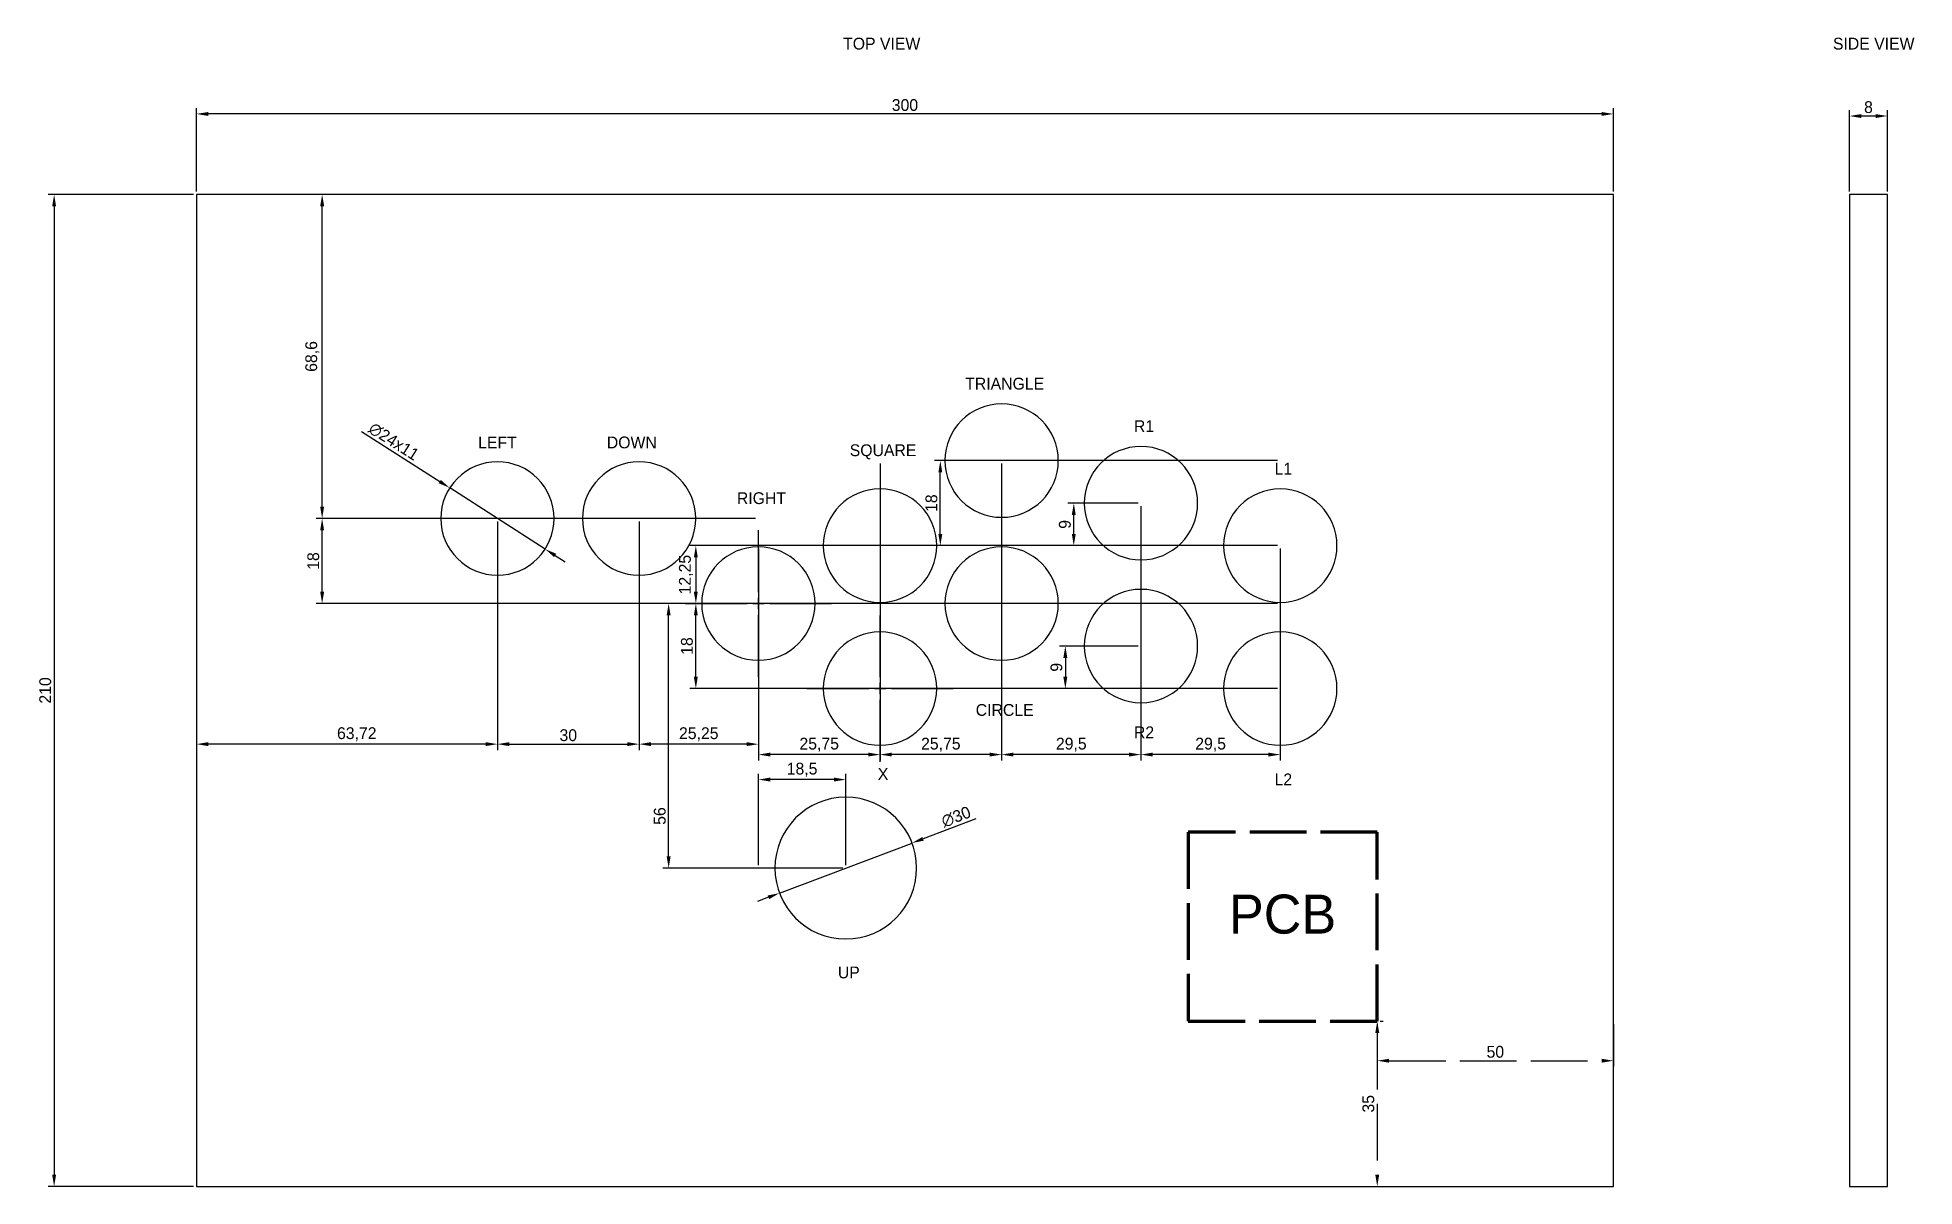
# Model space of a CAD drawing. Header units: millimetres. Extents: x -34 to 364, y 0 to 243.
import ezdxf
from ezdxf.enums import TextEntityAlignment as Align

# ---------------------------------------------------------------- set-up
doc = ezdxf.new("R2010")
doc.units = ezdxf.units.MM
doc.linetypes.add('ACAD_ISO02W100', pattern=[15, 12, -3])
doc.linetypes.add('CENTER2', pattern=[28.575, 19.05, -3.175, 3.175, -3.175])
doc.dimstyles.new('ISO-25', dxfattribs={"dimtxt": 2.5, "dimasz": 2.5, "dimexe": 1.25, "dimexo": 0.625, "dimtad": 1, "dimtxsty": 'Standard', "dimcen": 2.5, "dimadec": 0, "dimazin": 0, "dimtfac": 1, "dimtmove": 0, "dimatfit": 3, "dimfxl": 1, "dimarcsym": 0})

# ---------------------------------------------------------------- blocks, each defined once
blk = doc.blocks.new('*D2')
at = {"color": 0, "lineweight": -2, "transparency": 16777216}
for p, q in [((0, 210.62), (0, 228.29)), ((297.5, 227.04), (2.5, 227.04)), ((300, 210.62), (300, 228.29))]:
    blk.add_line(p, q, dxfattribs=at)
at = {"color": 0, "transparency": 16777216}
for points in [[(2.5, 227.45), (2.5, 226.62), (0, 227.04)], [(297.5, 227.45), (297.5, 226.62), (300, 227.04)]]:
    blk.add_solid(points, dxfattribs=at)
at = {"layer": 'Defpoints', "color": 0, "transparency": 16777216}
for p in [(0, 227.04), (0, 210), (300, 210)]:
    blk.add_point(p, dxfattribs=at)
at = {"color": 0, "transparency": 16777216, "insert": (150, 228.91), "char_height": 2.5, "attachment_point": 5}
blk.add_mtext('300', dxfattribs=at)
blk = doc.blocks.new('*D3')
at = {"color": 0, "lineweight": -2, "transparency": 16777216}
for p, q in [((-0.63, 210), (-31.38, 210)), ((-30.13, 207.5), (-30.13, 2.5)), ((-0.63, 0), (-31.38, 0))]:
    blk.add_line(p, q, dxfattribs=at)
at = {"color": 0, "transparency": 16777216}
for points in [[(-30.55, 207.5), (-29.72, 207.5), (-30.13, 210)], [(-30.55, 2.5), (-29.72, 2.5), (-30.13, 0)]]:
    blk.add_solid(points, dxfattribs=at)
at = {"layer": 'Defpoints', "color": 0, "transparency": 16777216}
for p in [(0, 210), (0, 0), (-30.13, 0)]:
    blk.add_point(p, dxfattribs=at)
at = {"color": 0, "transparency": 16777216, "insert": (-32.01, 105), "char_height": 2.5, "attachment_point": 5, "rotation": 90}
blk.add_mtext('210', dxfattribs=at)
blk = doc.blocks.new('*U5')
at = {"color": 0, "linetype": 'CENTER2', "transparency": 16777216}
for p, q in [((0, 2.4), (0, 15.5)), ((-15.5, 0), (-2.4, 0)), ((2.4, 0), (15.5, 0)), ((0, -15.5), (0, -2.4))]:
    blk.add_line(p, q, dxfattribs=at)
at = {"color": 0, "linetype": 'Continuous', "transparency": 16777216}
for p, q in [((-1.2, 0), (1.2, 0)), ((0, -1.2), (0, 1.2))]:
    blk.add_line(p, q, dxfattribs=at)
blk = doc.blocks.new('*U6')
at = {"color": 0, "linetype": 'CENTER2', "transparency": 16777216}
for p, q in [((0, 2.4), (0, 15.5)), ((-15.5, 0), (-2.4, 0)), ((2.4, 0), (15.5, 0)), ((0, -15.5), (0, -2.4))]:
    blk.add_line(p, q, dxfattribs=at)
at = {"color": 0, "linetype": 'Continuous', "transparency": 16777216}
for p, q in [((-1.2, 0), (1.2, 0)), ((0, -1.2), (0, 1.2))]:
    blk.add_line(p, q, dxfattribs=at)
blk = doc.blocks.new('*D7')
at = {"color": 0, "lineweight": -2, "transparency": 16777216}
for p, q in [((34.97, 159.81), (51.51, 149.22)), ((73.83, 134.92), (53.62, 147.87)), ((75.93, 133.58), (78.04, 132.23))]:
    blk.add_line(p, q, dxfattribs=at)
at = {"color": 0, "transparency": 16777216}
for points in [[(51.73, 149.57), (51.29, 148.87), (53.62, 147.87)], [(76.16, 133.93), (75.71, 133.23), (73.83, 134.92)]]:
    blk.add_solid(points, dxfattribs=at)
at = {"layer": 'Defpoints', "color": 0, "transparency": 16777216}
for p in [(53.62, 147.87), (73.83, 134.92)]:
    blk.add_point(p, dxfattribs=at)
at = {"color": 0, "transparency": 16777216, "insert": (41.77, 157.68), "char_height": 2.5, "attachment_point": 5, "rotation": 327.3614}
blk.add_mtext('∅24x11', dxfattribs=at)
blk = doc.blocks.new('*D8')
at = {"color": 0, "lineweight": -2, "transparency": 16777216}
for p, q in [((165, 77.81), (153.84, 73.59)), ((123.44, 62.09), (151.5, 72.7)), ((121.1, 61.21), (118.76, 60.32))]:
    blk.add_line(p, q, dxfattribs=at)
at = {"color": 0, "transparency": 16777216}
for points in [[(153.69, 73.98), (153.99, 73.2), (151.5, 72.7)], [(120.95, 61.6), (121.25, 60.82), (123.44, 62.09)]]:
    blk.add_solid(points, dxfattribs=at)
at = {"layer": 'Defpoints', "color": 0, "transparency": 16777216}
for p in [(151.5, 72.7), (123.44, 62.09)]:
    blk.add_point(p, dxfattribs=at)
at = {"color": 0, "transparency": 16777216, "insert": (160.83, 78.24), "char_height": 2.5, "attachment_point": 5, "rotation": 20.7187}
blk.add_mtext('∅30', dxfattribs=at)
blk = doc.blocks.new('*D9')
at = {"color": 0, "lineweight": -2, "transparency": 16777216}
for p, q in [((0, 140.77), (0, 92.38)), ((63.72, 140.77), (63.72, 92.38)), ((61.22, 93.63), (2.5, 93.63))]:
    blk.add_line(p, q, dxfattribs=at)
at = {"color": 0, "transparency": 16777216}
for points in [[(2.5, 94.05), (2.5, 93.22), (0, 93.63)], [(61.22, 94.05), (61.22, 93.22), (63.72, 93.63)]]:
    blk.add_solid(points, dxfattribs=at)
at = {"layer": 'Defpoints', "color": 0, "transparency": 16777216}
for p in [(0, 141.4), (63.72, 141.4), (0, 93.63)]:
    blk.add_point(p, dxfattribs=at)
at = {"color": 0, "transparency": 16777216, "insert": (33.94, 95.72), "char_height": 2.5, "attachment_point": 5}
blk.add_mtext('63,72', dxfattribs=at)
blk = doc.blocks.new('*D10')
at = {"color": 0, "lineweight": -2, "transparency": 16777216}
for p, q in [((63.1, 210), (25.36, 210)), ((26.61, 143.9), (26.61, 207.5)), ((63.1, 141.4), (25.36, 141.4))]:
    blk.add_line(p, q, dxfattribs=at)
at = {"color": 0, "transparency": 16777216}
for points in [[(26.19, 207.5), (27.03, 207.5), (26.61, 210)], [(26.19, 143.9), (27.03, 143.9), (26.61, 141.4)]]:
    blk.add_solid(points, dxfattribs=at)
at = {"layer": 'Defpoints', "color": 0, "transparency": 16777216}
for p in [(26.61, 210), (63.72, 210), (63.72, 141.4)]:
    blk.add_point(p, dxfattribs=at)
at = {"color": 0, "transparency": 16777216, "insert": (24.53, 175.7), "char_height": 2.5, "attachment_point": 5, "rotation": 90}
blk.add_mtext('68,6', dxfattribs=at)
blk = doc.blocks.new('*D11')
at = {"color": 0, "lineweight": -2, "transparency": 16777216}
for p, q in [((63.72, 140.77), (63.72, 92.38)), ((93.72, 140.77), (93.72, 92.38)), ((66.22, 93.63), (91.22, 93.63))]:
    blk.add_line(p, q, dxfattribs=at)
at = {"color": 0, "transparency": 16777216}
for points in [[(66.22, 94.05), (66.22, 93.22), (63.72, 93.63)], [(91.22, 94.05), (91.22, 93.22), (93.72, 93.63)]]:
    blk.add_solid(points, dxfattribs=at)
at = {"layer": 'Defpoints', "color": 0, "transparency": 16777216}
for p in [(63.72, 141.4), (93.72, 141.4), (93.72, 93.63)]:
    blk.add_point(p, dxfattribs=at)
at = {"color": 0, "transparency": 16777216, "insert": (78.72, 95.51), "char_height": 2.5, "attachment_point": 5}
blk.add_mtext('30', dxfattribs=at)
blk = doc.blocks.new('*D12')
at = {"color": 0, "lineweight": -2, "transparency": 16777216}
for p, q in [((93.72, 122.77), (93.72, 92.38)), ((118.97, 122.77), (118.97, 92.38)), ((116.47, 93.63), (96.22, 93.63))]:
    blk.add_line(p, q, dxfattribs=at)
at = {"color": 0, "transparency": 16777216}
for points in [[(96.22, 94.05), (96.22, 93.22), (93.72, 93.63)], [(116.47, 94.05), (116.47, 93.22), (118.97, 93.63)]]:
    blk.add_solid(points, dxfattribs=at)
at = {"layer": 'Defpoints', "color": 0, "transparency": 16777216}
for p in [(93.72, 123.4), (118.97, 123.4), (93.72, 93.63)]:
    blk.add_point(p, dxfattribs=at)
at = {"color": 0, "transparency": 16777216, "insert": (106.35, 95.72), "char_height": 2.5, "attachment_point": 5}
blk.add_mtext('25,25', dxfattribs=at)
blk = doc.blocks.new('*D13')
at = {"color": 0, "lineweight": -2, "transparency": 16777216}
for p, q in [((228.85, 153.65), (156.24, 153.65)), ((157.49, 138.15), (157.49, 151.15)), ((228.85, 135.65), (156.24, 135.65))]:
    blk.add_line(p, q, dxfattribs=at)
at = {"color": 0, "transparency": 16777216}
for points in [[(157.08, 151.15), (157.91, 151.15), (157.49, 153.65)], [(157.08, 138.15), (157.91, 138.15), (157.49, 135.65)]]:
    blk.add_solid(points, dxfattribs=at)
at = {"layer": 'Defpoints', "color": 0, "transparency": 16777216}
for p in [(157.49, 153.65), (229.47, 153.65), (229.47, 135.65)]:
    blk.add_point(p, dxfattribs=at)
at = {"color": 0, "transparency": 16777216, "insert": (155.62, 144.65), "char_height": 2.5, "attachment_point": 5, "rotation": 90}
blk.add_mtext('18', dxfattribs=at)
blk = doc.blocks.new('*D14')
at = {"color": 0, "lineweight": -2, "transparency": 16777216}
for p, q in [((228.85, 123.4), (104.48, 123.4)), ((105.73, 107.9), (105.73, 120.9)), ((228.85, 105.4), (104.48, 105.4))]:
    blk.add_line(p, q, dxfattribs=at)
at = {"color": 0, "transparency": 16777216}
for points in [[(105.31, 120.9), (106.14, 120.9), (105.73, 123.4)], [(105.31, 107.9), (106.14, 107.9), (105.73, 105.4)]]:
    blk.add_solid(points, dxfattribs=at)
at = {"layer": 'Defpoints', "color": 0, "transparency": 16777216}
for p in [(105.73, 123.4), (229.47, 123.4), (229.47, 105.4)]:
    blk.add_point(p, dxfattribs=at)
at = {"color": 0, "transparency": 16777216, "insert": (103.85, 114.4), "char_height": 2.5, "attachment_point": 5, "rotation": 90}
blk.add_mtext('18', dxfattribs=at)
blk = doc.blocks.new('*D15')
at = {"color": 0, "lineweight": -2, "transparency": 16777216}
for p, q in [((228.85, 135.65), (104.48, 135.65)), ((105.73, 133.15), (105.73, 125.9)), ((228.85, 123.4), (104.48, 123.4))]:
    blk.add_line(p, q, dxfattribs=at)
at = {"color": 0, "transparency": 16777216}
for points in [[(105.31, 133.15), (106.14, 133.15), (105.73, 135.65)], [(105.31, 125.9), (106.14, 125.9), (105.73, 123.4)]]:
    blk.add_solid(points, dxfattribs=at)
at = {"layer": 'Defpoints', "color": 0, "transparency": 16777216}
for p in [(229.47, 135.65), (105.73, 123.4), (229.47, 123.4)]:
    blk.add_point(p, dxfattribs=at)
at = {"color": 0, "transparency": 16777216, "insert": (103.64, 129.52), "char_height": 2.5, "attachment_point": 5, "rotation": 90}
blk.add_mtext('12,25', dxfattribs=at)
blk = doc.blocks.new('*D16')
at = {"color": 0, "lineweight": -2, "transparency": 16777216}
for p, q in [((199.35, 144.65), (184.5, 144.65)), ((185.75, 138.15), (185.75, 142.15)), ((199.35, 135.65), (184.5, 135.65))]:
    blk.add_line(p, q, dxfattribs=at)
at = {"color": 0, "transparency": 16777216}
for points in [[(185.33, 142.15), (186.16, 142.15), (185.75, 144.65)], [(185.33, 138.15), (186.16, 138.15), (185.75, 135.65)]]:
    blk.add_solid(points, dxfattribs=at)
at = {"layer": 'Defpoints', "color": 0, "transparency": 16777216}
for p in [(185.75, 144.65), (199.97, 144.65), (199.97, 135.65)]:
    blk.add_point(p, dxfattribs=at)
at = {"color": 0, "transparency": 16777216, "insert": (183.87, 140.15), "char_height": 2.5, "attachment_point": 5, "rotation": 90}
blk.add_mtext('9', dxfattribs=at)
blk = doc.blocks.new('*D17')
at = {"color": 0, "lineweight": -2, "transparency": 16777216}
for p, q in [((199.35, 114.4), (182.71, 114.4)), ((183.96, 111.9), (183.96, 107.9)), ((199.35, 105.4), (182.71, 105.4))]:
    blk.add_line(p, q, dxfattribs=at)
at = {"color": 0, "transparency": 16777216}
for points in [[(183.54, 111.9), (184.38, 111.9), (183.96, 114.4)], [(183.54, 107.9), (184.38, 107.9), (183.96, 105.4)]]:
    blk.add_solid(points, dxfattribs=at)
at = {"layer": 'Defpoints', "color": 0, "transparency": 16777216}
for p in [(199.97, 114.4), (183.96, 105.4), (199.97, 105.4)]:
    blk.add_point(p, dxfattribs=at)
at = {"color": 0, "transparency": 16777216, "insert": (182.08, 109.9), "char_height": 2.5, "attachment_point": 5, "rotation": 90}
blk.add_mtext('9', dxfattribs=at)
blk = doc.blocks.new('*D18')
at = {"color": 0, "lineweight": -2, "transparency": 16777216}
for p, q in [((118.35, 141.4), (25.36, 141.4)), ((26.61, 125.9), (26.61, 138.9)), ((118.35, 123.4), (25.36, 123.4))]:
    blk.add_line(p, q, dxfattribs=at)
at = {"color": 0, "transparency": 16777216}
for points in [[(26.19, 138.9), (27.03, 138.9), (26.61, 141.4)], [(26.19, 125.9), (27.03, 125.9), (26.61, 123.4)]]:
    blk.add_solid(points, dxfattribs=at)
at = {"layer": 'Defpoints', "color": 0, "transparency": 16777216}
for p in [(26.61, 141.4), (118.97, 141.4), (118.97, 123.4)]:
    blk.add_point(p, dxfattribs=at)
at = {"color": 0, "transparency": 16777216, "insert": (24.74, 132.4), "char_height": 2.5, "attachment_point": 5, "rotation": 90}
blk.add_mtext('18', dxfattribs=at)
blk = doc.blocks.new('*D19')
at = {"color": 0, "lineweight": -2, "transparency": 16777216}
for p, q in [((118.97, 68.02), (118.97, 87.38)), ((134.97, 86.13), (121.47, 86.13)), ((137.47, 68.02), (137.47, 87.38))]:
    blk.add_line(p, q, dxfattribs=at)
at = {"color": 0, "transparency": 16777216}
for points in [[(121.47, 86.55), (121.47, 85.72), (118.97, 86.13)], [(134.97, 86.55), (134.97, 85.72), (137.47, 86.13)]]:
    blk.add_solid(points, dxfattribs=at)
at = {"layer": 'Defpoints', "color": 0, "transparency": 16777216}
for p in [(118.97, 86.13), (118.97, 67.4), (137.47, 67.4)]:
    blk.add_point(p, dxfattribs=at)
at = {"color": 0, "transparency": 16777216, "insert": (128.22, 88.22), "char_height": 2.5, "attachment_point": 5}
blk.add_mtext('18,5', dxfattribs=at)
blk = doc.blocks.new('*D20')
at = {"color": 0, "lineweight": -2, "transparency": 16777216}
for p, q in [((118.97, 135.02), (118.97, 90.17)), ((144.72, 135.02), (144.72, 90.17)), ((142.22, 91.42), (121.47, 91.42))]:
    blk.add_line(p, q, dxfattribs=at)
at = {"color": 0, "transparency": 16777216}
for points in [[(121.47, 91.84), (121.47, 91.01), (118.97, 91.42)], [(142.22, 91.84), (142.22, 91.01), (144.72, 91.42)]]:
    blk.add_solid(points, dxfattribs=at)
at = {"layer": 'Defpoints', "color": 0, "transparency": 16777216}
for p in [(118.97, 135.65), (144.72, 135.65), (118.97, 91.42)]:
    blk.add_point(p, dxfattribs=at)
at = {"color": 0, "transparency": 16777216, "insert": (131.85, 93.51), "char_height": 2.5, "attachment_point": 5}
blk.add_mtext('25,75', dxfattribs=at)
blk = doc.blocks.new('*D21')
at = {"color": 0, "lineweight": -2, "transparency": 16777216}
for p, q in [((144.72, 153.02), (144.72, 90.17)), ((170.47, 153.02), (170.47, 90.17)), ((167.97, 91.42), (147.22, 91.42))]:
    blk.add_line(p, q, dxfattribs=at)
at = {"color": 0, "transparency": 16777216}
for points in [[(147.22, 91.84), (147.22, 91.01), (144.72, 91.42)], [(167.97, 91.84), (167.97, 91.01), (170.47, 91.42)]]:
    blk.add_solid(points, dxfattribs=at)
at = {"layer": 'Defpoints', "color": 0, "transparency": 16777216}
for p in [(144.72, 153.65), (170.47, 153.65), (144.72, 91.42)]:
    blk.add_point(p, dxfattribs=at)
at = {"color": 0, "transparency": 16777216, "insert": (157.6, 93.51), "char_height": 2.5, "attachment_point": 5}
blk.add_mtext('25,75', dxfattribs=at)
blk = doc.blocks.new('*D22')
at = {"color": 0, "lineweight": -2, "transparency": 16777216}
for p, q in [((170.47, 144.02), (170.47, 90.17)), ((199.97, 144.02), (199.97, 90.17)), ((197.47, 91.42), (172.97, 91.42))]:
    blk.add_line(p, q, dxfattribs=at)
at = {"color": 0, "transparency": 16777216}
for points in [[(172.97, 91.84), (172.97, 91.01), (170.47, 91.42)], [(197.47, 91.84), (197.47, 91.01), (199.97, 91.42)]]:
    blk.add_solid(points, dxfattribs=at)
at = {"layer": 'Defpoints', "color": 0, "transparency": 16777216}
for p in [(170.47, 144.65), (199.97, 144.65), (170.47, 91.42)]:
    blk.add_point(p, dxfattribs=at)
at = {"color": 0, "transparency": 16777216, "insert": (185.22, 93.51), "char_height": 2.5, "attachment_point": 5}
blk.add_mtext('29,5', dxfattribs=at)
blk = doc.blocks.new('*D23')
at = {"color": 0, "lineweight": -2, "transparency": 16777216}
for p, q in [((199.97, 135.02), (199.97, 90.17)), ((229.47, 135.02), (229.47, 90.17)), ((226.97, 91.42), (202.47, 91.42))]:
    blk.add_line(p, q, dxfattribs=at)
at = {"color": 0, "transparency": 16777216}
for points in [[(202.47, 91.84), (202.47, 91.01), (199.97, 91.42)], [(226.97, 91.84), (226.97, 91.01), (229.47, 91.42)]]:
    blk.add_solid(points, dxfattribs=at)
at = {"layer": 'Defpoints', "color": 0, "transparency": 16777216}
for p in [(199.97, 135.65), (229.47, 135.65), (199.97, 91.42)]:
    blk.add_point(p, dxfattribs=at)
at = {"color": 0, "transparency": 16777216, "insert": (214.72, 93.51), "char_height": 2.5, "attachment_point": 5}
blk.add_mtext('29,5', dxfattribs=at)
blk = doc.blocks.new('*D24')
at = {"color": 0, "lineweight": -2, "transparency": 16777216}
for p, q in [((136.85, 123.4), (98.72, 123.4)), ((99.97, 69.9), (99.97, 120.9)), ((136.85, 67.4), (98.72, 67.4))]:
    blk.add_line(p, q, dxfattribs=at)
at = {"color": 0, "transparency": 16777216}
for points in [[(99.55, 120.9), (100.39, 120.9), (99.97, 123.4)], [(99.55, 69.9), (100.39, 69.9), (99.97, 67.4)]]:
    blk.add_solid(points, dxfattribs=at)
at = {"layer": 'Defpoints', "color": 0, "transparency": 16777216}
for p in [(99.97, 123.4), (137.47, 123.4), (137.47, 67.4)]:
    blk.add_point(p, dxfattribs=at)
at = {"color": 0, "transparency": 16777216, "insert": (98.1, 78.41), "char_height": 2.5, "attachment_point": 5, "rotation": 90}
blk.add_mtext('56', dxfattribs=at)
blk = doc.blocks.new('*D32')
at = {"color": 0, "lineweight": -2, "transparency": 16777216}
for p, q in [((350, 210.62), (350, 227.85)), ((355.5, 226.6), (352.5, 226.6)), ((358, 210.62), (358, 227.85))]:
    blk.add_line(p, q, dxfattribs=at)
at = {"color": 0, "linetype": 'ACAD_ISO02W100', "lineweight": -2, "transparency": 16777216}
for p, q in [((250, 34.38), (250, 25.37)), ((300, 34.38), (300, 25.37)), ((252.5, 26.62), (297.5, 26.62))]:
    blk.add_line(p, q, dxfattribs=at)
at = {"color": 0, "transparency": 16777216}
for points in [[(352.5, 227.01), (352.5, 226.18), (350, 226.6)], [(355.5, 227.01), (355.5, 226.18), (358, 226.6)]]:
    blk.add_solid(points, dxfattribs=at)
at = {"color": 0, "linetype": 'ACAD_ISO02W100', "lineweight": 100, "transparency": 16777216}
for points in [[(252.5, 27.03), (252.5, 26.2), (250, 26.62)], [(297.5, 27.03), (297.5, 26.2), (300, 26.62)]]:
    blk.add_solid(points, dxfattribs=at)
at = {"layer": 'Defpoints', "color": 0, "transparency": 16777216}
for p in [(350, 226.6), (350, 210), (358, 210)]:
    blk.add_point(p, dxfattribs=at)
at = {"layer": 'Defpoints', "color": 0, "linetype": 'ACAD_ISO02W100', "lineweight": 100, "transparency": 16777216}
for p in [(250, 35), (300, 35), (300, 26.62)]:
    blk.add_point(p, dxfattribs=at)
at = {"color": 0, "transparency": 16777216, "insert": (354, 228.47), "char_height": 2.5, "attachment_point": 5}
blk.add_mtext('8', dxfattribs=at)
at = {"color": 0, "linetype": 'ACAD_ISO02W100', "lineweight": 100, "transparency": 16777216, "insert": (275, 28.49), "char_height": 2.5, "attachment_point": 5}
blk.add_mtext('50', dxfattribs=at)
blk = doc.blocks.new('*D33')
at = {"color": 0, "linetype": 'ACAD_ISO02W100', "lineweight": -2, "transparency": 16777216}
for p, q in [((250, 32.5), (250, 2.5)), ((250.63, 35), (251.25, 35)), ((250.63, 0), (251.25, 0))]:
    blk.add_line(p, q, dxfattribs=at)
at = {"color": 0, "linetype": 'ACAD_ISO02W100', "lineweight": 100, "transparency": 16777216}
for points in [[(249.58, 32.5), (250.42, 32.5), (250, 35)], [(249.58, 2.5), (250.42, 2.5), (250, 0)]]:
    blk.add_solid(points, dxfattribs=at)
at = {"layer": 'Defpoints', "color": 0, "linetype": 'ACAD_ISO02W100', "lineweight": 100, "transparency": 16777216}
for p in [(250, 35), (250, 0), (250, 0)]:
    blk.add_point(p, dxfattribs=at)
at = {"color": 0, "linetype": 'ACAD_ISO02W100', "lineweight": 100, "transparency": 16777216, "insert": (248.13, 17.5), "char_height": 2.5, "attachment_point": 5, "rotation": 90}
blk.add_mtext('35', dxfattribs=at)

msp = doc.modelspace()

# ---------------------------------------------------------------- linework, layer by layer
at = {"extrusion": (0, 0, -1)}
for p, q in [((0, 210), (0, 0)), ((300, 210), (0, 210)), ((300, 0), (300, 210)), ((0, 0), (300, 0))]:
    msp.add_line(p, q, dxfattribs=at)
for p, q in [((350, 210), (350, 0)), ((358, 210), (350, 210)), ((358, 0), (358, 210)), ((350, 0), (358, 0))]:
    msp.add_line(p, q)
at = {"linetype": 'ACAD_ISO02W100', "lineweight": 100}
msp.add_lwpolyline([(210, 35), (250, 35), (250, 75), (210, 75)], close=True, dxfattribs=at)
at = {"extrusion": (0, 0, -1)}
for centre, radius in [((-170.47, 153.647), 12), ((-199.97, 144.647), 12), ((-63.72, 141.397), 12), ((-93.72, 141.397), 12), ((-144.72, 135.647), 12), ((-229.47, 135.647), 12), ((-118.97, 123.397), 12), ((-170.47, 123.397), 12), ((-199.97, 114.397), 12), ((-144.72, 105.397), 12), ((-229.47, 105.397), 12), ((-137.47, 67.397), 15)]:
    msp.add_circle(centre, radius, dxfattribs=at)

# ---------------------------------------------------------------- block references
at = {"linetype": 'CENTER2'}
for name, p in [('*U6', (118.97, 123.397)), ('*U5', (144.72, 105.397))]:
    msp.add_blockref(name, p, dxfattribs=at)

# ---------------------------------------------------------------- texts
at = {"linetype": 'Continuous', "lineweight": 100}
for s, p in [('TRIANGLE', (171.117, 168.701)), ('R1', (200.617, 159.701)), ('LEFT', (63.72, 156.249)), ('DOWN', (92.175, 156.249)), ('SQUARE', (145.367, 154.599)), ('L1', (230.117, 150.701)), ('RIGHT', (119.617, 144.451)), ('CIRCLE', (171.117, 99.621)), ('R2', (200.617, 94.893)), ('X', (145.367, 86.053)), ('L2', (230.117, 84.921)), ('UP', (138.117, 44.055))]:
    msp.add_text(s, height=2.5, dxfattribs=at).set_placement(p, align=Align.CENTER)
at = {"linetype": 'ACAD_ISO02W100', "lineweight": 100}
msp.add_text('PCB', height=8.2621, dxfattribs=at).set_placement((218.597, 53.52))
at = {"char_height": 2.5, "attachment_point": 1}
for s, insert in [('TOP VIEW', (136.912, 243.174)), ('SIDE VIEW', (346.475, 243.174))]:
    msp.add_mtext_dynamic_manual_height_columns(s, width=24.57309, gutter_width=12.5, heights=[0], dxfattribs=dict(at, insert=insert))

# ---------------------------------------------------------------- dimensions: what is measured, and where the dimension line sits
for base, p1, p2, picture, middle in [((0, 227.036), (300, 210), (0, 210), '*D2', (150, 227.036)), ((0, 93.634), (63.72, 141.397), (0, 141.397), '*D9', (33.943, 93.634)), ((93.72, 93.634), (63.72, 141.397), (93.72, 141.397), '*D11', (78.72, 93.634)), ((93.72, 93.634), (118.97, 123.397), (93.72, 123.397), '*D12', (106.345, 93.634)), ((118.97, 86.134), (137.47, 67.397), (118.97, 67.397), '*D19', (128.22, 86.134))]:
    dim = msp.add_linear_dim(base=base, p1=p1, p2=p2, dimstyle='ISO-25')
    dim.commit()
    dim.dimension.update_dxf_attribs({"geometry": picture, "text_midpoint": middle, "dimtype": 160})
for base, p1, p2, picture, middle in [((350, 226.596), (358, 210), (350, 210), '*D32', (354, 228.471)), ((144.72, 91.422), (170.47, 153.647), (144.72, 153.647), '*D21', (157.595, 93.505)), ((170.47, 91.422), (199.97, 144.647), (170.47, 144.647), '*D22', (185.22, 93.505)), ((118.97, 91.422), (144.72, 135.647), (118.97, 135.647), '*D20', (131.845, 93.505)), ((199.97, 91.422), (229.47, 135.647), (199.97, 135.647), '*D23', (214.72, 93.505))]:
    dim = msp.add_linear_dim(base=base, p1=p1, p2=p2, dimstyle='ISO-25')
    dim.commit()
    dim.dimension.update_dxf_attribs({"geometry": picture, "text_midpoint": middle})
at = {"linetype": 'ACAD_ISO02W100', "lineweight": 100}
dim = msp.add_linear_dim(base=(300, 26.618), p1=(250, 35), p2=(300, 35), dimstyle='ISO-25', dxfattribs=at)
dim.commit()
dim.dimension.update_dxf_attribs({"geometry": '*D32', "text_midpoint": (275, 28.493)})
for base, p1, p2, picture, middle in [((-30.134, 0), (0, 210), (0, 0), '*D3', (-30.134, 105)), ((26.611, 210), (63.72, 141.397), (63.72, 210), '*D10', (26.611, 175.698)), ((105.726, 123.397), (229.47, 135.647), (229.47, 123.397), '*D15', (105.726, 129.522)), ((99.97, 123.397), (137.47, 67.397), (137.47, 123.397), '*D24', (99.97, 78.412)), ((105.726, 123.397), (229.47, 105.397), (229.47, 123.397), '*D14', (105.726, 114.397))]:
    dim = msp.add_linear_dim(base=base, p1=p1, p2=p2, angle=90, dimstyle='ISO-25')
    dim.commit()
    dim.dimension.update_dxf_attribs({"geometry": picture, "text_midpoint": middle, "dimtype": 160})
dim = msp.add_diameter_dim_2p(p1=(73.825, 134.925), p2=(53.615, 147.869), text='<>x11', dimstyle='ISO-25')
dim.commit()
dim.dimension.update_dxf_attribs({"geometry": '*D7', "text_midpoint": (40.756, 156.105), "dimtype": 163})
for base, p1, p2, picture, middle in [((157.492, 153.647), (229.47, 135.647), (229.47, 153.647), '*D13', (155.617, 144.647)), ((185.746, 144.647), (199.97, 135.647), (199.97, 144.647), '*D16', (183.871, 140.147)), ((26.611, 141.397), (118.97, 123.397), (118.97, 141.397), '*D18', (24.736, 132.397)), ((183.959, 105.397), (199.97, 114.397), (199.97, 105.397), '*D17', (182.084, 109.897))]:
    dim = msp.add_linear_dim(base=base, p1=p1, p2=p2, angle=90, dimstyle='ISO-25')
    dim.commit()
    dim.dimension.update_dxf_attribs({"geometry": picture, "text_midpoint": middle})
dim = msp.add_diameter_dim_2p(p1=(123.44, 62.09), p2=(151.5, 72.704), dimstyle='ISO-25')
dim.commit()
dim.dimension.update_dxf_attribs({"geometry": '*D8', "text_midpoint": (161.493, 76.483), "dimtype": 163})
dim = msp.add_linear_dim(base=(250, 0), p1=(250, 35), p2=(250, 0), angle=90, dimstyle='ISO-25', dxfattribs=at)
dim.commit()
dim.dimension.update_dxf_attribs({"geometry": '*D33', "text_midpoint": (248.125, 17.5)})

doc.saveas('drawing.dxf')
